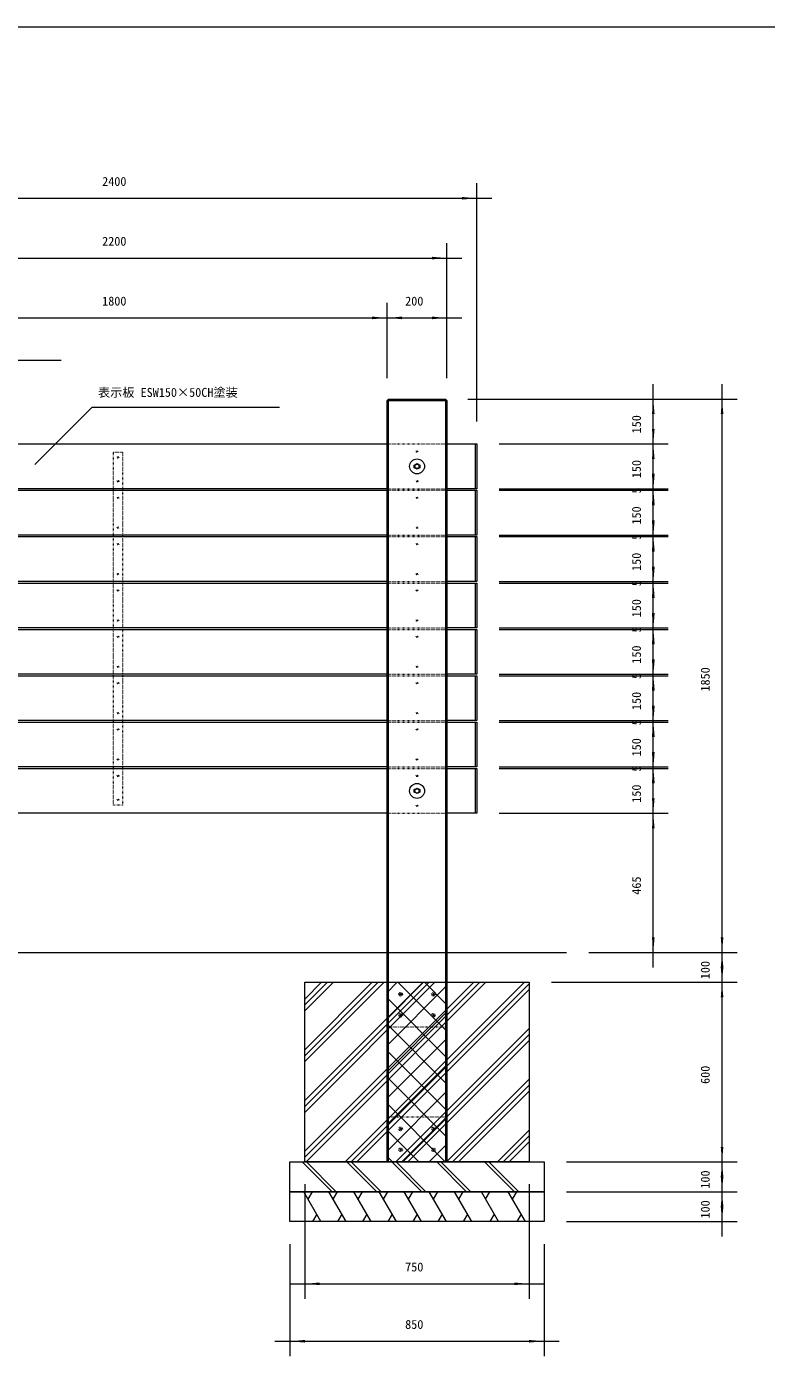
# Model space of a CAD drawing. Units: millimetres, scale not verified. Extents: x -4875 to 4875, y -3438 to 3438.
# Drawn here: x -2402 to 71, y -1050 to 3438 of the extents above; entities that cross this region are included whole.
import ezdxf
from ezdxf.enums import TextEntityAlignment as Align

# ---------------------------------------------------------------- set-up
doc = ezdxf.new("R2010")
doc.units = ezdxf.units.MM
doc.header["$LTSCALE"] = 20
doc.linetypes.add('USER5', pattern=[0.208282, 0.069427, -0.138855])
doc.layers.add('0-1_____', color=30, linetype='Continuous', lineweight=18)
doc.styles.add('ＭＳ ゴシック', font='')
doc.styles.get('ＭＳ ゴシック').set_extended_font_data('MS Gothic')

msp = doc.modelspace()

# ---------------------------------------------------------------- linework, layer by layer
at = {"layer": '0-1_____', "color": 1}
for p, q in [((-897.08, 2118.18), (-897.08, 2914.43)), ((-3297.08, 2864.43), (-897.08, 2864.43)), ((-897.08, 2864.43), (-847.09, 2864.43)), ((-997.08, 2263.18), (-997.08, 2714.43)), ((-3197.08, 2664.43), (-997.08, 2664.43)), ((-997.08, 2664.43), (-947.09, 2664.43)), ((-1197.08, 2263.18), (-1197.08, 2514.43)), ((-1197.08, 2263.18), (-1197.08, 2514.43)), ((-997.08, 2263.18), (-997.08, 2514.43)), ((-2997.08, 2464.43), (-1197.08, 2464.43)), ((-1247.08, 2464.43), (-1197.08, 2464.43)), ((-1197.08, 2464.43), (-1147.09, 2464.43)), ((-1197.08, 2464.43), (-997.08, 2464.43)), ((-997.08, 2464.43), (-947.09, 2464.43)), ((-306.99, 2193.18), (-306.99, 2243.18)), ((-76.99, 2193.18), (-76.99, 2243.18)), ((-2183.4, 2166.39), (-2375.36, 1974.43)), ((-2183.4, 2166.39), (-1556.99, 2166.39)), ((-927.09, 2193.18), (-26.99, 2193.18)), ((-927.09, 2193.18), (-256.99, 2193.18)), ((-306.99, 2043.18), (-306.99, 2193.18)), ((-76.99, 343.18), (-76.99, 2193.18)), ((-306.99, 2043.18), (-306.99, 2093.18)), ((-822.09, 2043.18), (-256.99, 2043.18)), ((-822.09, 2043.18), (-256.99, 2043.18)), ((-306.99, 1893.18), (-306.99, 2043.18)), ((-306.99, 1993.19), (-306.99, 2043.18)), ((-306.99, 1893.18), (-306.99, 1943.18)), ((-306.99, 1888.18), (-306.99, 1938.18)), ((-822.09, 1893.18), (-256.99, 1893.18)), ((-822.09, 1893.18), (-256.99, 1893.18)), ((-822.09, 1888.18), (-256.99, 1888.18)), ((-822.09, 1888.18), (-256.99, 1888.18)), ((-306.99, 1843.19), (-306.99, 1893.18)), ((-306.99, 1888.18), (-306.99, 1893.18)), ((-306.99, 1738.18), (-306.99, 1888.18)), ((-306.99, 1838.19), (-306.99, 1888.18)), ((-306.99, 1738.18), (-306.99, 1788.18)), ((-306.99, 1733.18), (-306.99, 1783.18)), ((-822.09, 1738.18), (-256.99, 1738.18)), ((-822.09, 1738.18), (-256.99, 1738.18)), ((-822.09, 1733.18), (-256.99, 1733.18)), ((-822.09, 1733.18), (-256.99, 1733.18)), ((-306.99, 1688.19), (-306.99, 1738.18)), ((-306.99, 1733.18), (-306.99, 1738.18)), ((-306.99, 1583.18), (-306.99, 1733.18)), ((-306.99, 1683.19), (-306.99, 1733.18)), ((-306.99, 1583.18), (-306.99, 1633.18)), ((-306.99, 1578.18), (-306.99, 1628.18)), ((-822.09, 1583.18), (-256.99, 1583.18)), ((-822.09, 1583.18), (-256.99, 1583.18)), ((-822.09, 1578.18), (-256.99, 1578.18)), ((-822.09, 1578.18), (-256.99, 1578.18)), ((-306.99, 1533.19), (-306.99, 1583.18)), ((-306.99, 1578.18), (-306.99, 1583.18)), ((-306.99, 1428.18), (-306.99, 1578.18)), ((-306.99, 1528.19), (-306.99, 1578.18)), ((-306.99, 1428.18), (-306.99, 1478.18)), ((-306.99, 1423.18), (-306.99, 1473.18)), ((-822.09, 1428.18), (-256.99, 1428.18)), ((-822.09, 1428.18), (-256.99, 1428.18)), ((-822.09, 1423.18), (-256.99, 1423.18)), ((-822.09, 1423.18), (-256.99, 1423.18)), ((-306.99, 1378.19), (-306.99, 1428.18)), ((-306.99, 1423.18), (-306.99, 1428.18)), ((-306.99, 1273.18), (-306.99, 1423.18)), ((-306.99, 1373.19), (-306.99, 1423.18)), ((-306.99, 1273.18), (-306.99, 1323.18)), ((-306.99, 1268.18), (-306.99, 1318.18)), ((-822.09, 1273.18), (-256.99, 1273.18)), ((-822.09, 1273.18), (-256.99, 1273.18)), ((-822.09, 1268.18), (-256.99, 1268.18)), ((-822.09, 1268.18), (-256.99, 1268.18)), ((-306.99, 1223.19), (-306.99, 1273.18)), ((-306.99, 1268.18), (-306.99, 1273.18)), ((-306.99, 1118.18), (-306.99, 1268.18)), ((-306.99, 1218.19), (-306.99, 1268.18)), ((-306.99, 1118.18), (-306.99, 1168.18)), ((-306.99, 1113.18), (-306.99, 1163.18)), ((-822.09, 1118.18), (-256.99, 1118.18)), ((-822.09, 1118.18), (-256.99, 1118.18)), ((-822.09, 1113.18), (-256.99, 1113.18)), ((-822.09, 1113.18), (-256.99, 1113.18)), ((-306.99, 1068.19), (-306.99, 1118.18)), ((-306.99, 1113.18), (-306.99, 1118.18)), ((-306.99, 963.18), (-306.99, 1113.18)), ((-306.99, 1063.19), (-306.99, 1113.18)), ((-306.99, 963.18), (-306.99, 1013.18)), ((-306.99, 958.18), (-306.99, 1008.18)), ((-822.09, 963.18), (-256.99, 963.18)), ((-822.09, 963.18), (-256.99, 963.18)), ((-822.09, 958.18), (-256.99, 958.18)), ((-822.09, 958.18), (-256.99, 958.18)), ((-306.99, 913.19), (-306.99, 963.18)), ((-306.99, 958.18), (-306.99, 963.18)), ((-306.99, 808.18), (-306.99, 958.18)), ((-306.99, 908.19), (-306.99, 958.18)), ((-306.99, 808.18), (-306.99, 858.18)), ((-822.09, 808.18), (-256.99, 808.18)), ((-822.09, 808.18), (-256.99, 808.18)), ((-306.99, 343.18), (-306.99, 808.18)), ((-306.99, 758.19), (-306.99, 808.18)), ((-76.99, 343.18), (-76.99, 393.18)), ((-522.09, 343.18), (-26.99, 343.18)), ((-522.09, 343.18), (-26.99, 343.18)), ((-522.09, 343.18), (-256.99, 343.18)), ((-306.99, 293.19), (-306.99, 343.18)), ((-76.99, 243.19), (-76.99, 343.18)), ((-76.99, 293.19), (-76.99, 343.18)), ((-76.99, 243.19), (-76.99, 293.19)), ((-647.09, 243.19), (-26.99, 243.19)), ((-647.09, 243.19), (-26.99, 243.19)), ((-76.99, -356.81), (-76.99, 243.19)), ((-76.99, 193.19), (-76.99, 243.19)), ((-76.99, -356.81), (-76.99, -306.81)), ((-597.09, -356.81), (-26.99, -356.81)), ((-597.09, -356.81), (-26.99, -356.81)), ((-76.99, -456.81), (-76.99, -356.81)), ((-76.99, -406.81), (-76.99, -356.81)), ((-1472.08, -431.81), (-1472.08, -814.73)), ((-722.08, -431.81), (-722.08, -814.73)), ((-76.99, -456.81), (-76.99, -406.81)), ((-597.09, -456.81), (-26.99, -456.81)), ((-597.09, -456.81), (-26.99, -456.81)), ((-76.99, -556.81), (-76.99, -456.81)), ((-76.99, -506.81), (-76.99, -456.81)), ((-597.09, -556.81), (-26.99, -556.81)), ((-76.99, -606.81), (-76.99, -556.81)), ((-1522.08, -631.81), (-1522.08, -1006.73)), ((-672.08, -631.81), (-672.08, -1006.73)), ((-1522.08, -764.73), (-1472.08, -764.73)), ((-1472.08, -764.73), (-722.08, -764.73)), ((-722.08, -764.73), (-672.09, -764.73)), ((-1572.08, -956.73), (-1522.08, -956.73)), ((-1522.08, -956.73), (-672.08, -956.73)), ((-672.08, -956.73), (-622.09, -956.73))]:
    msp.add_line(p, q, dxfattribs=at)
at = {"layer": '0-1_____'}
for p, q in [((-1197.08, 2188.18), (-997.08, 2188.18)), ((-1192.08, -356.81), (-1192.08, 2193.18)), ((-1002.08, 2193.18), (-1002.08, -356.81)), ((-2997.08, 2043.18), (-1197.08, 2043.18)), ((-902.08, 2043.18), (-902.08, 1893.18)), ((-1197.08, 1893.18), (-2997.08, 1893.18)), ((-2997.08, 1888.18), (-1197.08, 1888.18)), ((-902.08, 1888.18), (-902.08, 1738.18)), ((-1197.08, 1738.18), (-2997.08, 1738.18)), ((-2997.08, 1733.18), (-1197.08, 1733.18)), ((-902.08, 1733.18), (-902.08, 1583.18)), ((-1197.08, 1583.18), (-2997.08, 1583.18)), ((-2997.08, 1578.18), (-1197.08, 1578.18)), ((-902.08, 1578.18), (-902.08, 1428.18)), ((-1197.08, 1428.18), (-2997.08, 1428.18)), ((-2997.08, 1423.18), (-1197.08, 1423.18)), ((-902.08, 1423.18), (-902.08, 1273.18)), ((-1197.08, 1273.18), (-2997.08, 1273.18)), ((-2997.08, 1268.18), (-1197.08, 1268.18)), ((-902.08, 1268.18), (-902.08, 1118.18)), ((-1197.08, 1118.18), (-2997.08, 1118.18)), ((-2997.08, 1113.18), (-1197.08, 1113.18)), ((-902.08, 1113.18), (-902.08, 963.18)), ((-1197.08, 963.18), (-2997.08, 963.18)), ((-2997.08, 958.18), (-1197.08, 958.18)), ((-902.08, 958.18), (-902.08, 808.18)), ((-1197.08, 808.18), (-2997.08, 808.18)), ((-3597.08, 343.18), (-597.08, 343.18)), ((-1472.08, -341.61), (-887.29, 243.19)), ((-1472.08, -321.81), (-907.08, 243.19)), ((-1472.08, 147.7), (-1376.6, 243.18)), ((-1472.08, -22), (-1206.9, 243.18)), ((-1472.08, -191.71), (-1037.19, 243.18)), ((-1472.08, 167.5), (-1396.4, 243.18)), ((-1472.08, -2.2), (-1226.7, 243.18)), ((-1472.08, -171.91), (-1056.99, 243.18)), ((-1472.08, 187.3), (-1416.2, 243.18)), ((-1472.08, 17.6), (-1246.5, 243.18)), ((-1472.08, -152.11), (-1076.79, 243.18)), ((-1467.49, -356.81), (-867.49, 243.19)), ((-1337.38, -356.81), (-737.38, 243.19)), ((-1317.58, -356.81), (-722.08, 238.68)), ((-1197.08, 120.95), (-1074.85, 243.19)), ((-1197.08, 209.34), (-1163.24, 243.18)), ((-1197.08, 32.56), (-997.08, 232.56)), ((-997.09, 79.59), (-1160.68, 243.18)), ((-997.08, 167.98), (-1072.29, 243.19)), ((-1297.78, -356.81), (-722.08, 218.88)), ((-997.08, -8.8), (-1197.08, 191.2)), ((-1197.08, -55.82), (-997.08, 144.18)), ((-997.08, -97.18), (-1197.08, 102.82)), ((-1197.08, -144.21), (-997.08, 55.79)), ((-1167.67, -356.81), (-722.08, 88.77)), ((-1147.87, -356.81), (-722.08, 68.98)), ((-1128.07, -356.81), (-722.08, 49.18)), ((-997.08, -185.57), (-1197.08, 14.43)), ((-1197.08, -232.6), (-997.08, -32.6)), ((-997.08, -273.96), (-1197.08, -73.96)), ((-997.97, -356.81), (-722.08, -80.93)), ((-1197.08, -320.99), (-997.08, -120.99)), ((-978.17, -356.81), (-722.08, -100.73)), ((-958.37, -356.81), (-722.08, -120.53)), ((-1002.62, -356.81), (-1197.08, -162.35)), ((-1144.52, -356.81), (-997.09, -209.38)), ((-1091.01, -356.81), (-1197.08, -250.74)), ((-828.26, -356.81), (-722.08, -250.64)), ((-1056.13, -356.81), (-997.09, -297.76)), ((-808.46, -356.81), (-722.08, -270.44)), ((-788.66, -356.81), (-722.08, -290.23)), ((-1481.23, -356.81), (-1381.23, -456.81)), ((-1467.08, -356.81), (-1367.08, -456.81)), ((-1331.23, -356.81), (-1231.23, -456.81)), ((-1317.08, -356.81), (-1217.08, -456.81)), ((-1179.39, -356.81), (-1197.08, -339.12)), ((-1181.23, -356.81), (-1081.23, -456.81)), ((-1167.08, -356.81), (-1067.08, -456.81)), ((-1031.23, -356.81), (-931.23, -456.81)), ((-1017.08, -356.81), (-917.08, -456.81)), ((-871.23, -356.81), (-771.23, -456.81)), ((-857.08, -356.81), (-757.08, -456.81)), ((-1418.22, -556.81), (-1475.95, -456.81)), ((-1461.52, -481.81), (-1447.08, -456.81)), ((-1334.22, -556.81), (-1391.95, -456.81)), ((-1377.52, -481.81), (-1363.08, -456.81)), ((-1250.22, -556.81), (-1307.95, -456.81)), ((-1293.52, -481.81), (-1279.08, -456.81)), ((-1166.22, -556.81), (-1223.95, -456.81)), ((-1209.52, -481.81), (-1195.08, -456.81)), ((-1082.22, -556.81), (-1139.95, -456.81)), ((-1125.52, -481.81), (-1111.08, -456.81)), ((-998.22, -556.81), (-1055.95, -456.81)), ((-1041.52, -481.81), (-1027.08, -456.81)), ((-914.22, -556.81), (-971.95, -456.81)), ((-957.52, -481.81), (-943.08, -456.81)), ((-824.22, -556.81), (-881.95, -456.81)), ((-867.52, -481.81), (-853.08, -456.81)), ((-734.22, -556.81), (-791.95, -456.81)), ((-777.52, -481.81), (-763.08, -456.81)), ((-1432.65, -531.81), (-1447.08, -556.81)), ((-1348.65, -531.81), (-1363.08, -556.81)), ((-1264.65, -531.81), (-1279.08, -556.81)), ((-1180.65, -531.81), (-1195.08, -556.81)), ((-1096.65, -531.81), (-1111.08, -556.81)), ((-1012.65, -531.81), (-1027.08, -556.81)), ((-928.65, -531.81), (-943.08, -556.81)), ((-838.65, -531.81), (-853.08, -556.81)), ((-748.65, -531.81), (-763.08, -556.81))]:
    msp.add_line(p, q, dxfattribs=at)
at = {"layer": '0-1_____', "linetype": 'USER5'}
for p, q in [((-1197.08, 2043.18), (-997.08, 2043.18)), ((-1197.08, 1893.18), (-997.08, 1893.18)), ((-1197.08, 1888.18), (-997.08, 1888.18)), ((-1197.08, 1738.18), (-997.08, 1738.18)), ((-1197.08, 1733.18), (-997.08, 1733.18)), ((-1197.08, 1583.18), (-997.08, 1583.18)), ((-1197.08, 1578.18), (-997.08, 1578.18)), ((-1197.08, 1428.18), (-997.08, 1428.18)), ((-1197.08, 1423.18), (-997.08, 1423.18)), ((-1197.08, 1273.18), (-997.08, 1273.18)), ((-1197.08, 1268.18), (-997.08, 1268.18)), ((-1197.08, 1118.18), (-997.08, 1118.18)), ((-1197.08, 1113.18), (-997.08, 1113.18)), ((-1197.08, 963.18), (-997.08, 963.18)), ((-1197.08, 958.18), (-997.08, 958.18)), ((-1197.08, 808.18), (-997.08, 808.18))]:
    msp.add_line(p, q, dxfattribs=at)
at = {"layer": '0-1_____'}
for points in [[(-4875, 3437.5), (4875, 3437.5), (4875, -3437.5), (-4875, -3437.5)], [(-1192.08, 2193.18), (-1002.08, 2193.18), (-997.08, 2188.18), (-997.08, -356.81), (-1197.08, -356.81), (-1197.08, 2188.18)], [(-1097.08, 1959.19), (-1106.08, 1963.69), (-1106.08, 1972.69), (-1097.09, 1977.19), (-1088.09, 1972.69), (-1088.08, 1963.69)], [(-1097.08, 874.19), (-1106.08, 878.69), (-1106.08, 887.69), (-1097.09, 892.19), (-1088.09, 887.69), (-1088.08, 878.69)], [(-1472.08, 243.19), (-722.08, 243.19), (-722.08, -356.81), (-1472.08, -356.81)], [(-1522.08, -356.81), (-672.08, -356.81), (-672.08, -456.81), (-1522.08, -456.81)], [(-1522.08, -456.81), (-672.08, -456.81), (-672.08, -556.81), (-1522.08, -556.81)]]:
    msp.add_lwpolyline(points, close=True, dxfattribs=at)
at = {"layer": '0-1_____', "color": 1}
msp.add_lwpolyline([(-2997.08, 2131.27), (-2838.69, 2323), (-2286.99, 2323)], dxfattribs=at)
at = {"layer": '0-1_____'}
for points in [[(-997.08, 2043.18), (-897.08, 2043.18), (-897.08, 1893.18), (-997.08, 1893.18)], [(-997.08, 1888.18), (-897.08, 1888.18), (-897.08, 1738.18), (-997.08, 1738.18)], [(-997.08, 1733.18), (-897.08, 1733.18), (-897.08, 1583.18), (-997.08, 1583.18)], [(-997.08, 1578.18), (-897.08, 1578.18), (-897.08, 1428.18), (-997.08, 1428.18)], [(-997.08, 1423.18), (-897.08, 1423.18), (-897.08, 1273.18), (-997.08, 1273.18)], [(-997.08, 1268.18), (-897.08, 1268.18), (-897.08, 1118.18), (-997.08, 1118.18)], [(-997.08, 1113.18), (-897.08, 1113.18), (-897.08, 963.18), (-997.08, 963.18)], [(-997.08, 958.18), (-897.08, 958.18), (-897.08, 808.18), (-997.08, 808.18)]]:
    msp.add_lwpolyline(points, dxfattribs=at)
at = {"layer": '0-1_____', "linetype": 'USER5'}
for points in [[(-2112.08, 2015.68), (-2082.08, 2015.68), (-2082.08, 835.68), (-2112.08, 835.68)], [(-1192.08, 243.18), (-1002.08, 243.18), (-1002.08, 93.18), (-1192.08, 93.18)], [(-1154.58, 203.68), (-1152.58, 203.68), (-1152.58, 205.68), (-1151.58, 205.68), (-1151.58, 203.68), (-1149.58, 203.68), (-1149.58, 202.68), (-1151.58, 202.68), (-1151.58, 200.68), (-1152.58, 200.68), (-1152.58, 202.68), (-1154.58, 202.68)], [(-1039.58, 203.68), (-1041.58, 203.68), (-1041.58, 205.68), (-1042.58, 205.68), (-1042.58, 203.68), (-1044.58, 203.68), (-1044.58, 202.68), (-1042.58, 202.68), (-1042.58, 200.68), (-1041.58, 200.68), (-1041.58, 202.68), (-1039.58, 202.68)], [(-1154.58, 133.68), (-1152.58, 133.68), (-1152.58, 135.68), (-1151.58, 135.68), (-1151.58, 133.68), (-1149.58, 133.68), (-1149.58, 132.68), (-1151.58, 132.68), (-1151.58, 130.68), (-1152.58, 130.68), (-1152.58, 132.68), (-1154.58, 132.68)], [(-1039.58, 133.68), (-1041.58, 133.68), (-1041.58, 135.68), (-1042.58, 135.68), (-1042.58, 133.68), (-1044.58, 133.68), (-1044.58, 132.68), (-1042.58, 132.68), (-1042.58, 130.68), (-1041.58, 130.68), (-1041.58, 132.68), (-1039.58, 132.68)], [(-1192.08, -206.81), (-1002.08, -206.81), (-1002.08, -356.81), (-1192.08, -356.81)], [(-1154.58, -246.31), (-1152.58, -246.31), (-1152.58, -244.31), (-1151.58, -244.31), (-1151.58, -246.31), (-1149.58, -246.31), (-1149.58, -247.31), (-1151.58, -247.31), (-1151.58, -249.31), (-1152.58, -249.31), (-1152.58, -247.31), (-1154.58, -247.31)], [(-1039.58, -246.31), (-1041.58, -246.31), (-1041.58, -244.31), (-1042.58, -244.31), (-1042.58, -246.31), (-1044.58, -246.31), (-1044.58, -247.31), (-1042.58, -247.31), (-1042.58, -249.31), (-1041.58, -249.31), (-1041.58, -247.31), (-1039.58, -247.31)], [(-1154.58, -316.31), (-1152.58, -316.31), (-1152.58, -314.31), (-1151.58, -314.31), (-1151.58, -316.31), (-1149.58, -316.31), (-1149.58, -317.31), (-1151.58, -317.31), (-1151.58, -319.31), (-1152.58, -319.31), (-1152.58, -317.31), (-1154.58, -317.31)], [(-1039.58, -316.31), (-1041.58, -316.31), (-1041.58, -314.31), (-1042.58, -314.31), (-1042.58, -316.31), (-1044.58, -316.31), (-1044.58, -317.31), (-1042.58, -317.31), (-1042.58, -319.31), (-1041.58, -319.31), (-1041.58, -317.31), (-1039.58, -317.31)]]:
    msp.add_lwpolyline(points, close=True, dxfattribs=at)
for centre, radius in [((-1097.08, 2018.18), 2.5), ((-2097.08, 1998.18), 2.5), ((-2097.08, 1918.18), 2.5), ((-1097.08, 1918.18), 2.5), ((-2097.08, 1863.18), 2.5), ((-1097.08, 1863.18), 2.5), ((-2097.08, 1763.18), 2.5), ((-1097.08, 1763.18), 2.5), ((-2097.08, 1708.18), 2.5), ((-1097.08, 1708.18), 2.5), ((-2097.08, 1608.18), 2.5), ((-1097.08, 1608.18), 2.5), ((-2097.08, 1553.18), 2.5), ((-1097.08, 1553.18), 2.5), ((-2097.08, 1453.18), 2.5), ((-1097.08, 1453.18), 2.5), ((-2097.08, 1398.18), 2.5), ((-1097.08, 1398.18), 2.5), ((-2097.08, 1298.18), 2.5), ((-1097.08, 1298.18), 2.5), ((-2097.08, 1243.18), 2.5), ((-1097.08, 1243.18), 2.5), ((-2097.08, 1143.18), 2.5), ((-1097.08, 1143.18), 2.5), ((-2097.08, 1088.18), 2.5), ((-1097.08, 1088.18), 2.5), ((-2097.08, 988.18), 2.5), ((-1097.08, 988.18), 2.5), ((-2097.08, 933.18), 2.5), ((-1097.08, 933.18), 2.5), ((-2097.08, 853.18), 2.5), ((-1097.08, 833.18), 2.5), ((-1152.08, 203.18), 6), ((-1042.08, 203.18), 6), ((-1152.08, 133.18), 6), ((-1042.08, 133.18), 6), ((-1152.08, -246.81), 6), ((-1042.08, -246.81), 6), ((-1152.08, -316.81), 6), ((-1042.08, -316.81), 6)]:
    msp.add_circle(centre, radius, dxfattribs=at)
at = {"layer": '0-1_____'}
for centre, radius in [((-1097.08, 1968.18), 25), ((-1097.08, 1968.18), 7.19), ((-1097.08, 883.18), 25), ((-1097.08, 883.18), 7.19)]:
    msp.add_circle(centre, radius, dxfattribs=at)
at = {"layer": '0-1_____', "color": 1}
for points in [[(-897.08, 2864.43), (-947.08, 2860.05), (-947.08, 2868.8)], [(-997.08, 2664.43), (-1047.08, 2660.05), (-1047.08, 2668.8)], [(-1197.08, 2464.43), (-1247.08, 2460.05), (-1247.08, 2468.8)], [(-1197.08, 2464.43), (-1147.09, 2468.8), (-1147.09, 2460.05)], [(-997.08, 2464.43), (-1047.08, 2460.05), (-1047.08, 2468.8)], [(-306.99, 2193.18), (-302.62, 2143.19), (-311.37, 2143.19)], [(-76.99, 2193.18), (-72.62, 2143.19), (-81.37, 2143.19)], [(-306.99, 2043.18), (-311.37, 2093.18), (-302.62, 2093.18)], [(-306.99, 2043.18), (-302.62, 1993.19), (-311.37, 1993.19)], [(-306.99, 1893.18), (-311.37, 1943.18), (-302.62, 1943.18)], [(-306.99, 1888.18), (-311.37, 1938.18), (-302.62, 1938.18)], [(-306.99, 1893.18), (-302.62, 1843.19), (-311.37, 1843.19)], [(-306.99, 1888.18), (-302.62, 1838.19), (-311.37, 1838.19)], [(-306.99, 1738.18), (-311.37, 1788.18), (-302.62, 1788.18)], [(-306.99, 1733.18), (-311.37, 1783.18), (-302.62, 1783.18)], [(-306.99, 1738.18), (-302.62, 1688.19), (-311.37, 1688.19)], [(-306.99, 1733.18), (-302.62, 1683.19), (-311.37, 1683.19)], [(-306.99, 1583.18), (-311.37, 1633.18), (-302.62, 1633.18)], [(-306.99, 1578.18), (-311.37, 1628.18), (-302.62, 1628.18)], [(-306.99, 1583.18), (-302.62, 1533.19), (-311.37, 1533.19)], [(-306.99, 1578.18), (-302.62, 1528.19), (-311.37, 1528.19)], [(-306.99, 1428.18), (-311.37, 1478.18), (-302.62, 1478.18)], [(-306.99, 1423.18), (-311.37, 1473.18), (-302.62, 1473.18)], [(-306.99, 1428.18), (-302.62, 1378.19), (-311.37, 1378.19)], [(-306.99, 1423.18), (-302.62, 1373.19), (-311.37, 1373.19)], [(-306.99, 1273.18), (-311.37, 1323.18), (-302.62, 1323.18)], [(-306.99, 1268.18), (-311.37, 1318.18), (-302.62, 1318.18)], [(-306.99, 1273.18), (-302.62, 1223.19), (-311.37, 1223.19)], [(-306.99, 1268.18), (-302.62, 1218.19), (-311.37, 1218.19)], [(-306.99, 1118.18), (-311.37, 1168.18), (-302.62, 1168.18)], [(-306.99, 1113.18), (-311.37, 1163.18), (-302.62, 1163.18)], [(-306.99, 1118.18), (-302.62, 1068.19), (-311.37, 1068.19)], [(-306.99, 1113.18), (-302.62, 1063.19), (-311.37, 1063.19)], [(-306.99, 963.18), (-311.37, 1013.18), (-302.62, 1013.18)], [(-306.99, 958.18), (-311.37, 1008.18), (-302.62, 1008.18)], [(-306.99, 963.18), (-302.62, 913.19), (-311.37, 913.19)], [(-306.99, 958.18), (-302.62, 908.19), (-311.37, 908.19)], [(-306.99, 808.18), (-311.37, 858.18), (-302.62, 858.18)], [(-306.99, 808.18), (-302.62, 758.19), (-311.37, 758.19)], [(-306.99, 343.18), (-311.37, 393.18), (-302.62, 393.18)], [(-76.99, 343.18), (-81.37, 393.18), (-72.62, 393.18)], [(-76.99, 343.18), (-72.62, 293.19), (-81.37, 293.19)], [(-76.99, 243.19), (-81.37, 293.18), (-72.62, 293.18)], [(-76.99, 243.19), (-72.62, 193.19), (-81.37, 193.19)], [(-76.99, -356.81), (-81.37, -306.82), (-72.62, -306.82)], [(-76.99, -356.81), (-72.62, -406.81), (-81.37, -406.81)], [(-76.99, -456.81), (-81.37, -406.82), (-72.62, -406.82)], [(-76.99, -456.81), (-72.62, -506.81), (-81.37, -506.81)], [(-76.99, -556.81), (-81.37, -506.82), (-72.62, -506.82)], [(-1472.08, -764.73), (-1422.09, -760.36), (-1422.09, -769.1)], [(-722.08, -764.73), (-772.08, -769.1), (-772.08, -760.36)], [(-1522.08, -956.73), (-1472.09, -952.36), (-1472.09, -961.1)], [(-672.08, -956.73), (-722.08, -961.1), (-722.08, -952.36)]]:
    msp.add_solid(points, dxfattribs=at)

# ---------------------------------------------------------------- texts
at = {"layer": '0-1_____', "color": 7, "style": 'ＭＳ ゴシック'}
for s, p in [('2400', (-2150, 2896.84)), ('2200', (-2150, 2696.84)), ('1800', (-2150, 2496.84)), ('200', (-1136.77, 2496.84)), ('表示板 ESW150×50CH塗装', (-2164.02, 2191.56)), ('750', (-1136.77, -732.32)), ('850', (-1136.77, -924.32))]:
    msp.add_text(s, height=29.85, dxfattribs=at).set_placement(p, align=Align.BOTTOM_LEFT)
for s, p in [('150', (-339.4, 2078.5)), ('150', (-339.4, 1928.5)), ('5', (-339.4, 1877.46)), ('150', (-339.4, 1773.5)), ('5', (-339.4, 1722.46)), ('150', (-339.4, 1618.5)), ('5', (-339.4, 1567.46)), ('150', (-339.4, 1463.5)), ('5', (-339.4, 1412.46)), ('150', (-339.4, 1308.5)), ('5', (-339.4, 1257.46)), ('1850', (-109.4, 1215.27)), ('150', (-339.4, 1153.5)), ('5', (-339.4, 1102.46)), ('150', (-339.4, 998.5)), ('5', (-339.4, 947.46)), ('150', (-339.4, 843.5)), ('465', (-339.4, 536)), ('100', (-109.4, 253.5)), ('600', (-109.4, -96.5)), ('100', (-109.4, -446.5)), ('100', (-109.4, -546.5))]:
    msp.add_text(s, height=29.85, rotation=90, dxfattribs=at).set_placement(p, align=Align.BOTTOM_LEFT)

doc.saveas('drawing.dxf')
